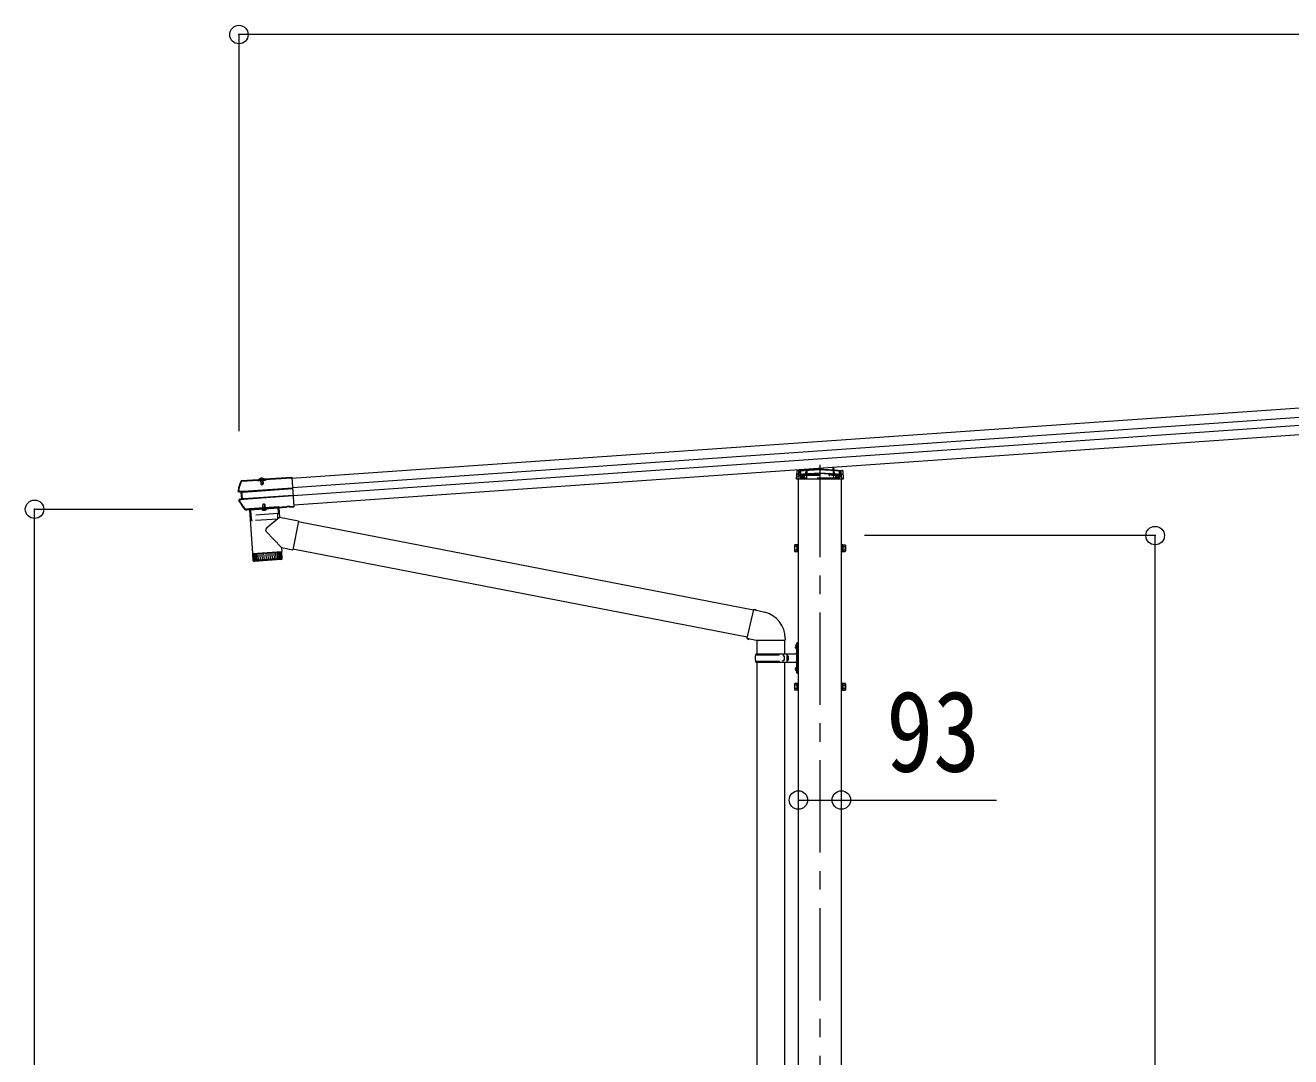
# Model space of a CAD drawing. Units: millimetres at full size, sheet at 1:40; details may follow other scales. Extents: x -11243 to 11243, y -7760 to 7760.
# Drawn here: x 1432 to 4173, y -2759 to -526 of the extents above; entities that cross this region are included whole.
import ezdxf
from ezdxf.enums import TextEntityAlignment as Align

# ---------------------------------------------------------------- set-up
doc = ezdxf.new("R2010")
doc.units = ezdxf.units.MM
doc.header["$LTSCALE"] = 40
doc.header["$PDMODE"] = 32
doc.header["$PDSIZE"] = 40
doc.linetypes.add('CHAIN1', pattern=[8, 5, -1, 1, -1])
doc.linetypes.add('DASHED1', pattern=[1.8, 1.2, -0.6])
for name, color, linetype, lineweight in [('0-1_本体', 5, 'CHAIN1', 9), ('0-3_ELV2', 4, 'Continuous', 9), ('0-6_OTH_LINE', 6, 'Continuous', 9), ('0-9_OUTLINE', 7, 'Continuous', 9)]:
    doc.layers.add(name, color=color, linetype=linetype, lineweight=lineweight)
doc.styles.add('ＭＳ ゴシック', font='')
doc.styles.get('ＭＳ ゴシック').set_extended_font_data('MS Gothic')

msp = doc.modelspace()

# ---------------------------------------------------------------- linework, layer by layer
at = {"layer": '0-1_本体'}
msp.add_line((3153.12, -1477.44), (3153.12, -4476.72), dxfattribs=at)
at = {"layer": '0-3_ELV2'}
for p, q in [((7582.13, -1117.58), (2009.72, -1507.24)), ((7583.55, -1137.89), (2011.14, -1527.55)), ((7584.75, -1155.13), (2012.35, -1544.79)), ((7586.17, -1175.44), (2013.77, -1565.1)), ((1951.34, -1508.12), (2009.5, -1504.05)), ((1951.44, -1509.62), (2009.6, -1505.55)), ((2009.5, -1504.05), (2014, -1568.5)), ((3104.18, -1498.08), (3153.12, -1494.66)), ((3104.7, -1489.57), (3153.12, -1486.19)), ((3153.12, -1486.19), (3201.53, -1489.57)), ((3153.12, -1486.19), (3153.12, -1487.13)), ((3153.12, -1494.66), (3202.05, -1498.08)), ((3153.12, -1494.66), (3153.12, -1495.6)), ((3182.93, -1483.65), (3183.22, -1488.29)), ((3202.46, -1490.51), (3203.57, -1508.59)), ((1901.36, -1511.63), (1901.17, -1511.76)), ((1901.17, -1511.76), (1901.27, -1513.24)), ((1901.27, -1513.24), (1901.4, -1513.15)), ((1901.59, -1511.6), (1901.36, -1511.63)), ((1901.47, -1513.12), (1901.36, -1511.63)), ((1901.4, -1513.15), (1901.47, -1513.12)), ((1901.47, -1513.12), (1937.08, -1510.63)), ((1901.59, -1511.6), (1936.97, -1509.13)), ((2011.17, -1528.01), (1904.05, -1535.5)), ((1904.13, -1536.73), (2011.26, -1529.24)), ((1935.79, -1510.84), (1935.93, -1512.8)), ((1952.89, -1511.61), (1935.93, -1512.8)), ((1937.08, -1510.63), (1936.97, -1509.13)), ((1937.22, -1509.92), (1936.97, -1509.13)), ((1937.15, -1511.21), (1937.12, -1510.75)), ((1951.46, -1510.21), (1937.15, -1511.21)), ((1951.21, -1509.08), (1937.24, -1510.05)), ((1937.24, -1510.05), (1937.32, -1511.2)), ((1938.37, -1509.98), (1938.36, -1509.78)), ((1949.64, -1509.73), (1938.95, -1510.48)), ((1941.31, -1510.92), (1941.41, -1512.42)), ((1941.9, -1511.68), (1942.03, -1511.17)), ((1941.9, -1511.68), (1946.89, -1511.33)), ((1941.9, -1511.68), (1942.38, -1518.56)), ((1942.33, -1511.65), (1942.24, -1511.15)), ((1942.33, -1511.65), (1942.88, -1519.45)), ((1942.38, -1518.56), (1947.37, -1518.21)), ((1946.46, -1511.36), (1946.48, -1510.86)), ((1946.46, -1511.36), (1947, -1519.16)), ((1946.89, -1511.33), (1946.68, -1510.84)), ((1946.69, -1519.96), (1947.37, -1518.21)), ((1946.89, -1511.33), (1947.37, -1518.21)), ((1947.4, -1512), (1947.3, -1510.5)), ((1948.95, -1510.68), (1948.88, -1509.79)), ((1950.14, -1509.15), (1950.13, -1508.95)), ((1951.34, -1508.12), (1951.21, -1508.94)), ((1951.21, -1509.08), (1951.29, -1510.22)), ((1951.44, -1509.62), (1951.34, -1508.12)), ((1951.42, -1509.74), (1951.44, -1509.62)), ((1952.75, -1509.65), (1951.42, -1509.74)), ((1951.42, -1509.74), (1951.46, -1510.21)), ((1952.75, -1509.65), (1952.89, -1511.61)), ((3106.62, -4980.86), (3106.62, -1508.59)), ((3199.62, -4980.86), (3199.62, -1508.59)), ((1900.23, -1537.01), (1895.48, -1536.44)), ((1901.64, -1535.67), (1895.66, -1534.95)), ((1897, -1553.57), (1902.79, -1552)), ((1901.15, -1536.94), (1900.23, -1537.01)), ((1902.12, -1550.81), (1901.2, -1550.87)), ((1902.56, -1535.6), (1901.64, -1535.67)), ((1902.79, -1552), (1901.64, -1535.67)), ((1901.87, -1537), (1902.4, -1536.97)), ((1903.7, -1551.93), (1902.79, -1552)), ((1903.34, -1550.61), (1902.8, -1550.65)), ((1903.17, -1535.62), (1902.94, -1535.63)), ((1904.05, -1551.85), (1904.27, -1551.84)), ((1905.1, -1550.6), (2012.23, -1543.11)), ((1905.19, -1551.83), (2012.31, -1544.34)), ((1910.23, -1574.25), (1910.95, -1574.2)), ((1910.6, -1575.73), (1911.05, -1575.7)), ((1910.95, -1574.2), (1911.05, -1575.7)), ((1917.21, -1574.9), (1911.23, -1575.32)), ((1917.11, -1573.4), (1917.21, -1574.9)), ((1917.21, -1574.36), (1917.22, -1574.36)), ((1917.44, -1575.25), (1917.21, -1574.9)), ((1917.33, -1573.75), (1998.74, -1568.06)), ((1917.33, -1573.75), (1917.44, -1575.25)), ((1917.44, -1575.25), (1998.84, -1569.56)), ((1917.77, -1575.22), (1981.62, -1570.75)), ((1943.83, -1573.64), (1943.81, -1573.4)), ((1955.6, -1572.82), (1943.83, -1573.64)), ((1947.3, -1563.13), (1946.62, -1564.88)), ((1951.61, -1564.53), (1946.62, -1564.88)), ((1946.96, -1569.69), (1946.62, -1564.88)), ((1947.38, -1569.56), (1946.99, -1563.93)), ((1950.69, -1562.89), (1947.3, -1563.13)), ((1951.61, -1564.53), (1950.69, -1562.89)), ((1951.51, -1569.27), (1951.11, -1563.64)), ((1951.95, -1569.34), (1951.61, -1564.53)), ((1955.6, -1572.82), (1955.58, -1572.57)), ((1998.74, -1568.06), (1998.84, -1569.56)), ((1999.01, -1569.18), (1998.84, -1569.56)), ((1998.91, -1567.68), (1999.01, -1569.18)), ((2005, -1568.76), (1999.01, -1569.18)), ((2004.89, -1567.26), (2005, -1568.76)), ((2005.22, -1569.11), (2005, -1568.76)), ((2005.12, -1567.61), (2013.9, -1567)), ((2005.12, -1567.61), (2005.22, -1569.11)), ((2005.22, -1569.11), (2014, -1568.5)), ((2006.42, -1567.52), (2006.52, -1569.02)), ((2006.49, -1568.62), (2013.98, -1568.1)), ((3097.92, -1651.86), (3098.5, -1650.85)), ((3097.92, -1651.86), (3097.92, -1664.86)), ((3097.92, -1664.86), (3098.5, -1665.86)), ((3103.42, -1650.85), (3098.5, -1650.85)), ((3103.42, -1654.61), (3098.5, -1654.61)), ((3103.42, -1662.11), (3098.5, -1662.11)), ((3103.42, -1665.86), (3098.5, -1665.86)), ((3103.41, -1658.66), (3105.02, -1658.66)), ((3103.42, -1650.65), (3103.42, -1665.66)), ((3105.02, -1651.11), (3103.42, -1651.11)), ((3103.42, -1657.66), (3105.02, -1657.66)), ((3103.42, -1665.21), (3105.02, -1665.21)), ((3201.22, -1651.11), (3202.82, -1651.11)), ((3202.82, -1657.66), (3201.22, -1657.66)), ((3202.82, -1658.66), (3201.22, -1658.66)), ((3202.82, -1665.21), (3201.22, -1665.21)), ((3202.82, -1650.65), (3202.82, -1665.66)), ((3202.82, -1650.65), (3207.74, -1650.65)), ((3202.82, -1654.41), (3207.74, -1654.41)), ((3202.82, -1661.91), (3207.74, -1661.91)), ((3202.82, -1665.66), (3207.74, -1665.66)), ((3208.32, -1651.66), (3207.74, -1650.65)), ((3208.32, -1664.66), (3207.74, -1665.66)), ((3208.32, -1651.66), (3208.32, -1664.66)), ((3097.92, -1951.86), (3098.5, -1950.85)), ((3097.92, -1951.86), (3097.92, -1964.86)), ((3097.92, -1964.86), (3098.5, -1965.86)), ((3103.42, -1950.85), (3098.5, -1950.85)), ((3103.42, -1954.61), (3098.5, -1954.61)), ((3103.42, -1962.11), (3098.5, -1962.11)), ((3103.42, -1965.86), (3098.5, -1965.86)), ((3103.41, -1958.66), (3105.02, -1958.66)), ((3103.42, -1950.65), (3103.42, -1965.66)), ((3105.02, -1951.11), (3103.42, -1951.11)), ((3103.42, -1957.66), (3105.02, -1957.66)), ((3103.42, -1965.21), (3105.02, -1965.21)), ((3201.22, -1951.11), (3202.82, -1951.11)), ((3202.82, -1957.66), (3201.22, -1957.66)), ((3202.82, -1958.66), (3201.22, -1958.66)), ((3202.82, -1965.21), (3201.22, -1965.21)), ((3202.82, -1950.65), (3202.82, -1965.66)), ((3202.82, -1950.65), (3207.74, -1950.65)), ((3202.82, -1954.41), (3207.74, -1954.41)), ((3202.82, -1961.91), (3207.74, -1961.91)), ((3202.82, -1965.66), (3207.74, -1965.66)), ((3208.32, -1951.66), (3207.74, -1950.65)), ((3208.32, -1964.66), (3207.74, -1965.66)), ((3208.32, -1951.66), (3208.32, -1964.66))]:
    msp.add_line(p, q, dxfattribs=at)
at = {"layer": '0-3_ELV2', "linetype": 'DASHED1'}
for p, q in [((1941.7, -1506.96), (1943.09, -1509.32)), ((1946.43, -1506.62), (1945.38, -1509.16)), ((3104.25, -1498.09), (3201.98, -1498.09)), ((3106.72, -1491.43), (3105.67, -1508.59)), ((3106.14, -1500.89), (3111.12, -1500.89)), ((3106.19, -1500.09), (3200.04, -1500.09)), ((3153.12, -1496.66), (3106.2, -1499.94)), ((3153.12, -1488.19), (3106.72, -1491.43)), ((3109.92, -1491.21), (3109.92, -1504.85)), ((3109.92, -1504.85), (3110.92, -1506.59)), ((3195.32, -1506.59), (3110.92, -1506.59)), ((3111.12, -1491.13), (3111.12, -1506.59)), ((3112.62, -1499.49), (3112.62, -1506.59)), ((3115.72, -1500.09), (3115.72, -1506.59)), ((3115.85, -1500.09), (3115.85, -1506.59)), ((3116.12, -1499.25), (3116.12, -1506.59)), ((3116.12, -1504.85), (3119.12, -1504.85)), ((3119.12, -1499.04), (3119.12, -1506.59)), ((3122.36, -1499.02), (3123.04, -1487.84)), ((3125.05, -1487.7), (3123.78, -1508.59)), ((3127.12, -1498.09), (3127.12, -1500.09)), ((3131.62, -1500.89), (3131.62, -1498.16)), ((3133.12, -1500.89), (3131.62, -1500.89)), ((3133.12, -1498.06), (3133.12, -1500.89)), ((3199.51, -1491.43), (3153.12, -1488.19)), ((3200.03, -1499.94), (3153.12, -1496.66)), ((3173.12, -1500.89), (3173.12, -1498.06)), ((3173.12, -1500.89), (3174.62, -1500.89)), ((3174.62, -1498.16), (3174.62, -1500.89)), ((3179.12, -1500.09), (3179.12, -1498.09)), ((3180.94, -1483.79), (3182.45, -1508.59)), ((3183.22, -1488.29), (3183.87, -1499.02)), ((3187.12, -1499.04), (3187.12, -1506.59)), ((3187.12, -1504.85), (3190.12, -1504.85)), ((3190.12, -1499.25), (3190.12, -1506.59)), ((3190.39, -1500.09), (3190.39, -1506.59)), ((3190.52, -1500.09), (3190.52, -1506.59)), ((3193.62, -1499.49), (3193.62, -1506.59)), ((3195.12, -1491.13), (3195.12, -1506.59)), ((3195.12, -1500.89), (3200.09, -1500.89)), ((3195.32, -1506.59), (3196.32, -1504.85)), ((3196.32, -1491.21), (3196.32, -1504.85)), ((3200.56, -1508.59), (3199.51, -1491.43)), ((1939.58, -1509.86), (1939.5, -1510.11)), ((1939.63, -1509.33), (1948.81, -1508.69)), ((1939.71, -1510.43), (1939.63, -1509.33)), ((1942.03, -1511.17), (1942.14, -1510.77)), ((1942.14, -1510.77), (1942.06, -1509.66)), ((1942.21, -1511.16), (1942.07, -1509.16)), ((1942.24, -1511.15), (1942.12, -1510.56)), ((1944.28, -1509.85), (1943.09, -1509.32)), ((1944.28, -1509.85), (1945.38, -1509.16)), ((1946.5, -1510.86), (1946.36, -1508.86)), ((1946.53, -1510.47), (1946.45, -1509.36)), ((1946.48, -1510.86), (1946.51, -1510.25)), ((1946.68, -1510.84), (1946.53, -1510.47)), ((1948.88, -1509.79), (1948.81, -1508.69)), ((1948.94, -1509.21), (1949.04, -1509.45)), ((1947.38, -1575.74), (1948.54, -1572.93)), ((1949.64, -1572.24), (1948.54, -1572.93)), ((1949.64, -1572.24), (1950.83, -1572.77)), ((1952.37, -1575.39), (1950.83, -1572.77))]:
    msp.add_line(p, q, dxfattribs=at)
at = {"layer": '0-3_ELV2'}
for points in [[(3203.57, -1508.59), (3102.67, -1508.59), (3103.77, -1490.51)], [(1894.57, -1533.31), (1897.38, -1523.64), (1900.4, -1514.03)], [(1937.08, -1510.63), (1937.12, -1510.75), (1935.79, -1510.84)], [(1948.95, -1510.68), (1939.77, -1511.33), (1939.71, -1510.43)], [(1942.38, -1518.56), (1943.3, -1520.2), (1946.69, -1519.96)], [(1909.18, -1573.77), (1902.62, -1564.73), (1896.26, -1555.55)], [(1896.6, -1552.12), (1901.2, -1550.87), (1900.23, -1537.01)], [(1917.33, -1573.75), (1917.11, -1573.4), (1911.12, -1573.82), (1910.95, -1574.2)], [(1911.12, -1573.82), (1911.23, -1575.32), (1911.05, -1575.7)], [(1982.05, -1569.72), (1981.98, -1568.72), (1917.13, -1573.26), (1917.2, -1574.26)], [(2005.12, -1567.61), (2004.89, -1567.26), (1998.91, -1567.68), (1998.74, -1568.06)], [(3106.62, -1649.66), (3105.02, -1649.66), (3105.02, -1666.66), (3106.62, -1666.66)], [(3199.62, -1649.66), (3201.22, -1649.66), (3201.22, -1666.66), (3199.62, -1666.66)], [(3106.62, -1949.66), (3105.02, -1949.66), (3105.02, -1966.66), (3106.62, -1966.66)], [(3199.62, -1949.66), (3201.22, -1949.66), (3201.22, -1966.66), (3199.62, -1966.66)]]:
    msp.add_lwpolyline(points, dxfattribs=at)
for centre, radius, start, end in [((1944.57, -1514.1), 7.7, 45.56083, 142.43917), ((3104.25, -1499.07), 1, 94, 176.5), ((3104.77, -1490.57), 1, 94, 176.5), ((3201.46, -1490.57), 1, 3.5, 86), ((3201.98, -1499.07), 1, 3.5, 86), ((1895.81, -1533.66), 2.8, 164.31277, 263.16971), ((2376.42, -1668.63), 502, 162.04537, 164.31277), ((1895.82, -1533.66), 1.3, 164.24366, 263.03582), ((1901.9, -1514.87), 3.19, 103.22631, 162.05142), ((1901.54, -1514.4), 1.2, 102.71221, 162.01357), ((1938.91, -1509.74), 0.55, 142.43917, 184), ((1938.92, -1509.94), 0.545, 184, 274), ((1949.6, -1509.19), 0.545, 274, 4), ((1949.58, -1508.99), 0.55, 4, 45.56083), ((1897.34, -1554.82), 2.8, 105.16971, 214.06629), ((2310.87, -1275.19), 502, 214.06629, 216.59248), ((1897.34, -1554.82), 1.3, 105.30295, 214.13631), ((1910.38, -1572.54), 3.19, 216.58984, 274.01289), ((1910.14, -1573.05), 1.2, 216.62025, 274.01295), ((1918.2, -1574.19), 1, 184, 274), ((1949.37, -1568.3), 7.7, 223.98312, 324.01688), ((1981.05, -1569.79), 1, 274, 4), ((3101.24, -1652.73), 3.32, 145.61575, 214.38425), ((3110.34, -1658.36), 12.42, 162.41205, 197.58795), ((3101.24, -1663.99), 3.32, 145.61575, 214.38425), ((3204.99, -1652.53), 3.32, 325.61575, 34.38425), ((3204.99, -1663.79), 3.32, 325.61575, 34.38425), ((3195.9, -1658.16), 12.42, 342.41205, 17.58795), ((3101.24, -1952.73), 3.32, 145.61575, 214.38425), ((3110.34, -1958.36), 12.42, 162.41205, 197.58795), ((3101.24, -1963.99), 3.32, 145.61575, 214.38425), ((3204.99, -1952.53), 3.32, 325.61575, 34.38425), ((3204.99, -1963.79), 3.32, 325.61575, 34.38425), ((3195.9, -1958.16), 12.42, 342.41205, 17.58795)]:
    msp.add_arc(centre, radius, start, end, dxfattribs=at)
at = {"layer": '0-3_ELV2', "linetype": 'DASHED1'}
for centre, radius, start, end in [((3104.25, -1499.09), 1, 90, 176.5), ((3201.98, -1499.09), 1, 3.5, 90), ((1939.02, -1509.98), 0.5, 274, 344), ((1940.34, -1510.08), 0.8, 94, 164), ((1941.56, -1509.7), 0.5, 4, 94), ((1946.95, -1509.32), 0.5, 94, 184), ((1948.21, -1509.53), 0.8, 24, 94), ((1949.5, -1509.24), 0.5, 204, 274)]:
    msp.add_arc(centre, radius, start, end, dxfattribs=at)
at = {"layer": '0-3_ELV2'}
for centre, major_axis, ratio, start_param, end_param in [((1937.44, -1513.11), (-0.22, 3.19), 0.014286, 5.9883828, 6.2220988), ((1951.43, -1512.13), (-0.22, 3.19), 0.014286, 0.0610865, 0.2948025), ((1904.17, -1537.31), (3.03, -0.36), 0.014525, 2.4375911, 3.0658321), ((1905.06, -1550.01), (2.95, 0.8), 0.014957, 3.2171785, 3.8372566), ((1904.18, -1537.32), (2.99, 0.21), 0.19438, 1.5707963, 2.1939282), ((1904.07, -1535.78), (1.52, -0.18), 0.014525, 2.4126357, 3.0658321), ((1904.07, -1535.79), (1.5, 0.1), 0.19438, 1.5707963, 2.2034964), ((1905.06, -1550.02), (2.99, 0.21), 0.19438, 4.0848352, 4.712389), ((1905.17, -1551.53), (1.48, 0.4), 0.014957, 3.2171785, 3.8435615), ((1905.17, -1551.54), (1.5, 0.1), 0.19438, 4.0561004, 4.712389)]:
    msp.add_ellipse(centre, major_axis=major_axis, ratio=ratio, start_param=start_param, end_param=end_param, dxfattribs=at)
at = {"layer": '0-6_OTH_LINE'}
for p, q in [((1895.02, -545.77), (1895.02, -1404.67)), ((7673.02, -545.77), (1895.02, -545.77)), ((1452.49, -4430.86), (1452.49, -1573.86)), ((1452.49, -1573.86), (1795.56, -1573.86)), ((3879.12, -1630.86), (3249.62, -1630.86)), ((3879.12, -4430.86), (3879.12, -1630.86)), ((3106.62, -2203.56), (3199.62, -2203.56)), ((3199.62, -2203.56), (3535.77, -2203.56))]:
    msp.add_line(p, q, dxfattribs=at)
for p in [(1895.02, -545.77), (1452.49, -1573.86), (3879.12, -1630.86), (3106.62, -2203.56), (3199.62, -2203.56)]:
    msp.add_point(p, dxfattribs=at)
at = {"layer": '0-9_OUTLINE'}
for p, q in [((1917.71, -1575.22), (1924.33, -1669.99)), ((1981.55, -1570.76), (1983.01, -1591.57)), ((1983.01, -1591.57), (1954.7, -1615.03)), ((2023.76, -1599.49), (1983.01, -1591.57)), ((2023.76, -1599.49), (2011.7, -1661.53)), ((3009.19, -1792.67), (2023.46, -1601.06)), ((1987.57, -1656.84), (1954.3, -1622.35)), ((1924.33, -1669.99), (1988.18, -1665.53)), ((1988.25, -1666.52), (1924.4, -1670.99)), ((1924.4, -1670.99), (1925.54, -1683.99)), ((1926.12, -1685.52), (1925.1, -1670.94)), ((1926.33, -1670.85), (1927.37, -1685.82)), ((1929.19, -1685.69), (1928.14, -1670.73)), ((1928.82, -1669.68), (1928.91, -1670.67)), ((1930.5, -1670.56), (1931.55, -1685.53)), ((1934.41, -1685.33), (1933.36, -1670.36)), ((1937.72, -1685.09), (1936.67, -1670.13)), ((1940.36, -1669.87), (1941.41, -1684.84)), ((1944.37, -1669.59), (1945.41, -1684.56)), ((1948.6, -1669.3), (1949.65, -1684.26)), ((1952.99, -1668.99), (1954.04, -1683.95)), ((1957.44, -1668.68), (1958.49, -1683.64)), ((1961.87, -1668.37), (1962.91, -1683.33)), ((1966.19, -1668.07), (1967.24, -1683.03)), ((1970.32, -1667.78), (1971.37, -1682.74)), ((1974.18, -1667.51), (1975.22, -1682.47)), ((1977.69, -1667.26), (1978.73, -1682.23)), ((1980.78, -1667.05), (1981.83, -1682.01)), ((1983.4, -1666.86), (1984.44, -1681.83)), ((1983.69, -1665.84), (1983.74, -1666.84)), ((1985.49, -1666.72), (1986.53, -1681.68)), ((1987.01, -1666.61), (1988.06, -1681.57)), ((1987.57, -1656.84), (1988.18, -1665.53)), ((1987.57, -1656.84), (2011.7, -1661.53)), ((1988.93, -1679.56), (1988.25, -1666.52)), ((2995.59, -1851.15), (2012.01, -1659.96)), ((1925.54, -1683.94), (1988.93, -1679.51)), ((1986.14, -1682.71), (1928.74, -1686.72)), ((3009.55, -1791.11), (2995.19, -1852.86)), ((3009.55, -1791.11), (3033.87, -1796.92)), ((2995.19, -1852.86), (3015.27, -1857.4)), ((2995.19, -1852.86), (2999.19, -1855.54)), ((3000.07, -1853.96), (2999.19, -1855.54)), ((3015.27, -1857.4), (3078.01, -1857.4)), ((3016.64, -1857.4), (3016.64, -1886.91)), ((3076.64, -1857.4), (3076.64, -1886.91)), ((3078.01, -1853.24), (3078.01, -1857.4)), ((3102.62, -1863.91), (3105.62, -1862.41)), ((3105.62, -1862.41), (3105.62, -1929.41)), ((3105.62, -1862.41), (3106.62, -1862.41)), ((3013.64, -1888.91), (3063.98, -1888.91)), ((3014.64, -1886.91), (3100.64, -1886.91)), ((3014.64, -1886.91), (3014.64, -1888.91)), ((3073.64, -1886.91), (3073.64, -1891.41)), ((3081.62, -1886.91), (3081.62, -1904.91)), ((3100.31, -1869.77), (3102.36, -1870.76)), ((3101.58, -1867.76), (3102.22, -1867.76)), ((3101.58, -1867.76), (3101.58, -1876.06)), ((3101.58, -1876.06), (3102.22, -1876.06)), ((3102.22, -1867.76), (3102.62, -1868.16)), ((3102.36, -1870.76), (3102.97, -1871.91)), ((3102.62, -1863.91), (3102.62, -1927.91)), ((3013.64, -1902.91), (3063.98, -1902.91)), ((3014.64, -1904.91), (3014.64, -1902.91)), ((3014.64, -1904.91), (3100.64, -1904.91)), ((3016.63, -1904.91), (3016.63, -3046.88)), ((3073.64, -1891.41), (3075.64, -1891.41)), ((3073.64, -1904.91), (3073.64, -1900.41)), ((3073.64, -1900.41), (3075.64, -1900.41)), ((3075.64, -1891.41), (3075.64, -1900.41)), ((3076.63, -1904.91), (3076.63, -3046.88)), ((3081.62, -1891.41), (3084.62, -1891.41)), ((3081.62, -1900.41), (3084.62, -1900.41)), ((3084.62, -1891.41), (3084.62, -1900.41)), ((3100.31, -1917.77), (3102.36, -1918.76)), ((3101.58, -1915.76), (3102.22, -1915.76)), ((3101.58, -1915.76), (3101.58, -1924.06)), ((3102.22, -1915.76), (3102.22, -1924.06)), ((3102.22, -1915.76), (3102.62, -1916.16)), ((3101.58, -1924.06), (3102.22, -1924.06)), ((3102.22, -1924.06), (3102.62, -1923.66)), ((3102.36, -1918.76), (3102.97, -1919.91)), ((3102.62, -1927.91), (3105.62, -1929.41)), ((3105.62, -1929.41), (3106.62, -1929.41))]:
    msp.add_line(p, q, dxfattribs=at)
at = {"layer": '0-9_OUTLINE', "linetype": 'DASHED1'}
for p, q in [((1919.92, -1575.07), (1921.06, -1586.53)), ((1979.48, -1582.93), (1921.59, -1586.98)), ((1923.07, -1598.43), (1921.79, -1586.97)), ((1979.47, -1594.48), (1979.15, -1582.96)), ((1979.47, -1570.9), (1979.94, -1582.41)), ((1979.01, -1595), (1923.6, -1598.87))]:
    msp.add_line(p, q, dxfattribs=at)
at = {"layer": '0-9_OUTLINE'}
for points in [[(3009.55, -1791.11), (3014.27, -1790.67), (3014.42, -1792.27)], [(3100.31, -1874.06), (3102.36, -1873.06), (3102.97, -1871.91)], [(3102.22, -1867.76), (3102.22, -1876.06), (3102.62, -1875.66)], [(3100.31, -1922.06), (3102.36, -1921.06), (3102.97, -1919.91)]]:
    msp.add_lwpolyline(points, dxfattribs=at)
at = {"layer": '0-9_OUTLINE', "linetype": 'DASHED1'}
for centre, start, end in [((1921.55, -1586.48), 185.67065, 274), ((1979.44, -1582.43), 274, 2.32935), ((1923.57, -1598.37), 186.38594, 274), ((1978.97, -1594.5), 274, 1.61406)]:
    msp.add_arc(centre, 0.5, start, end, dxfattribs=at)
at = {"layer": '0-9_OUTLINE'}
for centre, radius, start, end in [((1957.89, -1618.88), 5, 129.65551, 223.97399), ((1928.53, -1683.73), 3, 185, 274.04832), ((1985.93, -1679.72), 3, 274, 3), ((3020.01, -1853.24), 58, 0, 76.56538), ((3062.39, -1895.91), 49.25, 171.82876, 180.00002), ((3063.98, -1886.91), 2, 270, 359.99998), ((3105.91, -1871.91), 6, 136.21765, 223.78235), ((3100.62, -1884.91), 2, 270, 359.99998), ((3062.39, -1895.91), 49.25, 180.00002, 188.17127), ((3063.98, -1904.91), 2, 0.00005, 90.00004), ((3105.91, -1919.91), 6, 136.21765, 223.78235), ((3100.62, -1906.91), 2, 0.00005, 90.00004)]:
    msp.add_arc(centre, radius, start, end, dxfattribs=at)

# ---------------------------------------------------------------- texts
at = {"layer": '0-6_OTH_LINE', "color": 7, "style": 'ＭＳ ゴシック', "width": 0.85}
msp.add_text('93', height=176, dxfattribs=at).set_placement((3296.64, -2195.08), align=Align.BOTTOM_LEFT)

doc.saveas('drawing.dxf')
